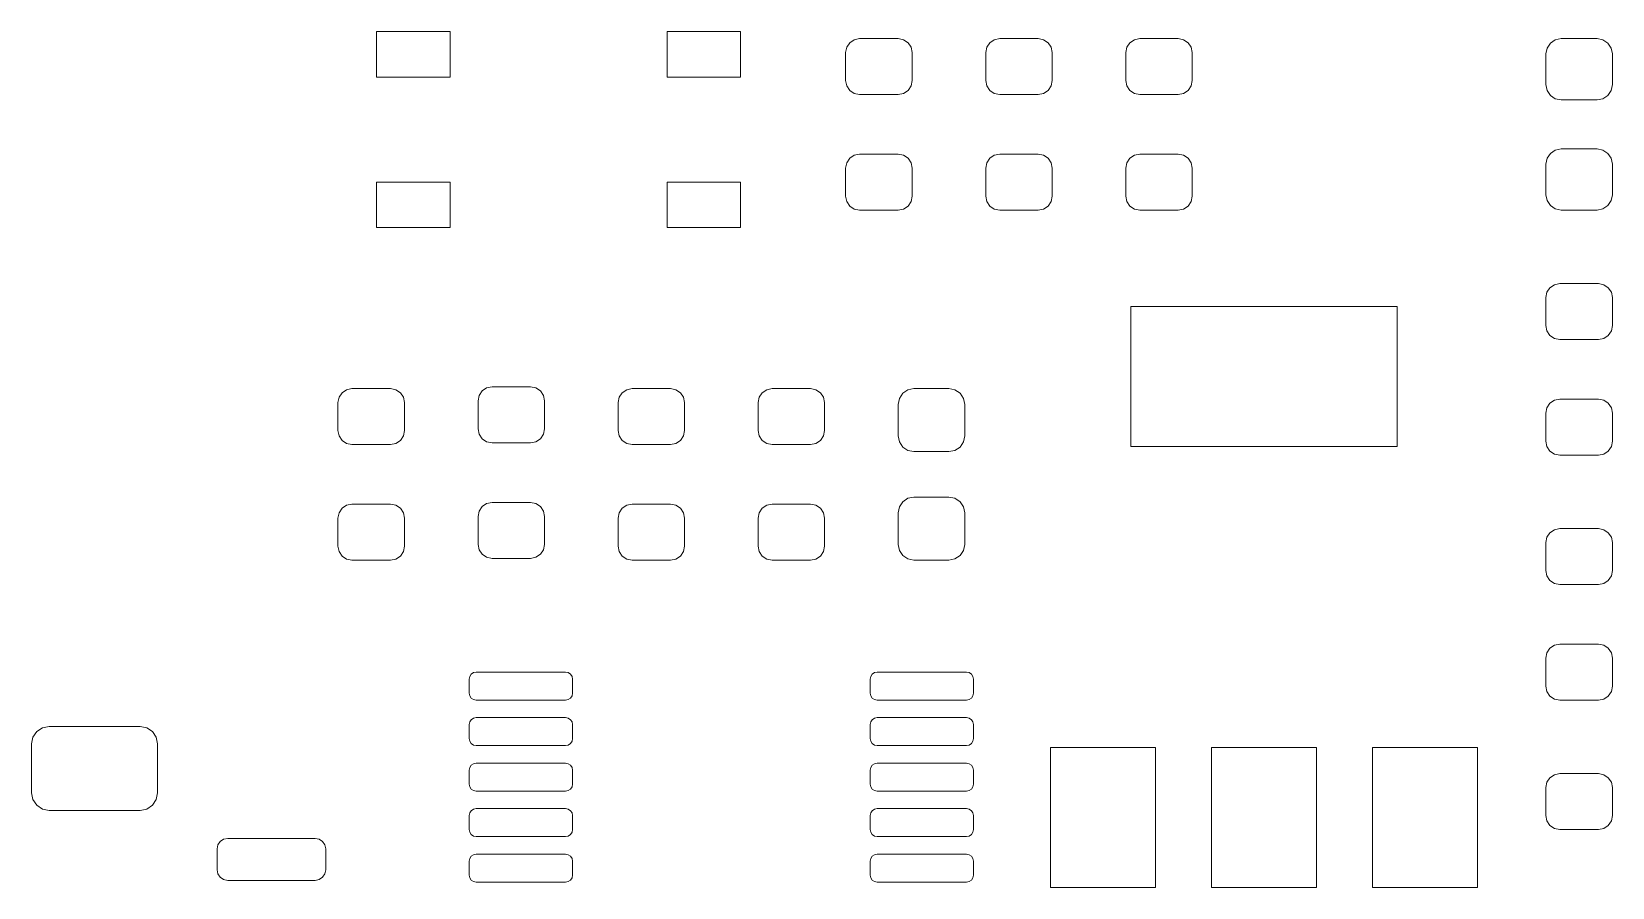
# Model space of a CAD drawing. Header units: millimetres. Extents: x 79 to 225, y -125 to -71.
# Drawn here: x 103.4 to 125.98, y -112.89 to -100.67 of the extents above; entities that cross this region are included whole.
import ezdxf

# ---------------------------------------------------------------- set-up
doc = ezdxf.new("R2010")
doc.units = ezdxf.units.MM
doc.layers.get('0').update_dxf_attribs({"lineweight": 25, "true_color": 0xffffff})
doc.layers.add('BLACK', color=7, linetype='Continuous', lineweight=5, true_color=0xffffff)

# ---------------------------------------------------------------- blocks, each defined once
blk = doc.blocks.new('m-link-plus-F_Paste')
at = {"layer": 'BLACK', "linetype": 'Continuous'}
for p, q in [((84.325, -71.325), (84.325, -70.675)), ((84.325, -70.675), (85.375, -70.675)), ((85.375, -70.675), (85.375, -71.325)), ((88.475, -71.325), (88.475, -70.675)), ((88.475, -70.675), (89.525, -70.675)), ((89.525, -70.675), (89.525, -71.325)), ((91.0402, -70.8985), (91.0836, -70.8336)), ((91.0836, -70.8336), (91.1485, -70.7902)), ((91.1485, -70.7902), (91.225, -70.775)), ((91.225, -70.775), (91.775, -70.775)), ((91.775, -70.775), (91.8515, -70.7902)), ((91.8515, -70.7902), (91.9164, -70.8336)), ((91.9164, -70.8336), (91.9598, -70.8985)), ((93.0402, -70.8985), (93.0836, -70.8336)), ((93.0836, -70.8336), (93.1485, -70.7902)), ((93.1485, -70.7902), (93.225, -70.775)), ((93.225, -70.775), (93.775, -70.775)), ((93.775, -70.775), (93.8515, -70.7902)), ((93.8515, -70.7902), (93.9164, -70.8336)), ((93.9164, -70.8336), (93.9598, -70.8985)), ((95.0402, -70.8985), (95.0836, -70.8336)), ((95.0836, -70.8336), (95.1485, -70.7902)), ((95.1485, -70.7902), (95.225, -70.775)), ((95.225, -70.775), (95.775, -70.775)), ((95.775, -70.775), (95.8515, -70.7902)), ((95.8515, -70.7902), (95.9164, -70.8336)), ((95.9164, -70.8336), (95.9598, -70.8985)), ((101.042, -70.91), (101.089, -70.8391)), ((101.089, -70.8391), (101.16, -70.7917)), ((101.16, -70.7917), (101.244, -70.775)), ((101.244, -70.775), (101.756, -70.775)), ((101.756, -70.775), (101.84, -70.7917)), ((101.84, -70.7917), (101.911, -70.8391)), ((101.911, -70.8391), (101.958, -70.91)), ((91.025, -70.975), (91.0402, -70.8985)), ((91.025, -71.375), (91.025, -70.975)), ((91.9598, -70.8985), (91.975, -70.975)), ((91.975, -70.975), (91.975, -71.375)), ((93.025, -70.975), (93.0402, -70.8985)), ((93.025, -71.375), (93.025, -70.975)), ((93.9598, -70.8985), (93.975, -70.975)), ((93.975, -70.975), (93.975, -71.375)), ((95.025, -70.975), (95.0402, -70.8985)), ((95.025, -71.375), (95.025, -70.975)), ((95.9598, -70.8985), (95.975, -70.975)), ((95.975, -70.975), (95.975, -71.375)), ((101.025, -70.9937), (101.042, -70.91)), ((101.025, -71.4312), (101.025, -70.9937)), ((101.958, -70.91), (101.975, -70.9937)), ((101.975, -70.9937), (101.975, -71.4312)), ((85.375, -71.325), (84.325, -71.325)), ((89.525, -71.325), (88.475, -71.325)), ((91.0402, -71.4515), (91.025, -71.375)), ((91.0836, -71.5164), (91.0402, -71.4515)), ((91.1485, -71.5598), (91.0836, -71.5164)), ((91.225, -71.575), (91.1485, -71.5598)), ((91.8515, -71.5598), (91.775, -71.575)), ((91.9164, -71.5164), (91.8515, -71.5598)), ((91.9598, -71.4515), (91.9164, -71.5164)), ((91.975, -71.375), (91.9598, -71.4515)), ((93.0402, -71.4515), (93.025, -71.375)), ((93.0836, -71.5164), (93.0402, -71.4515)), ((93.1485, -71.5598), (93.0836, -71.5164)), ((93.225, -71.575), (93.1485, -71.5598)), ((93.8515, -71.5598), (93.775, -71.575)), ((93.9164, -71.5164), (93.8515, -71.5598)), ((93.9598, -71.4515), (93.9164, -71.5164)), ((93.975, -71.375), (93.9598, -71.4515)), ((95.0402, -71.4515), (95.025, -71.375)), ((95.0836, -71.5164), (95.0402, -71.4515)), ((95.1485, -71.5598), (95.0836, -71.5164)), ((95.225, -71.575), (95.1485, -71.5598)), ((95.8515, -71.5598), (95.775, -71.575)), ((95.9164, -71.5164), (95.8515, -71.5598)), ((95.9598, -71.4515), (95.9164, -71.5164)), ((95.975, -71.375), (95.9598, -71.4515)), ((101.042, -71.515), (101.025, -71.4312)), ((101.089, -71.5859), (101.042, -71.515)), ((101.958, -71.515), (101.911, -71.5859)), ((101.975, -71.4312), (101.958, -71.515)), ((91.775, -71.575), (91.225, -71.575)), ((93.775, -71.575), (93.225, -71.575)), ((95.775, -71.575), (95.225, -71.575)), ((101.16, -71.6333), (101.089, -71.5859)), ((101.244, -71.65), (101.16, -71.6333)), ((101.756, -71.65), (101.244, -71.65)), ((101.84, -71.6333), (101.756, -71.65)), ((101.911, -71.5859), (101.84, -71.6333)), ((91.0836, -72.4836), (91.1485, -72.4402)), ((91.1485, -72.4402), (91.225, -72.425)), ((91.225, -72.425), (91.775, -72.425)), ((91.775, -72.425), (91.8515, -72.4402)), ((91.8515, -72.4402), (91.9164, -72.4836)), ((93.0836, -72.4836), (93.1485, -72.4402)), ((93.1485, -72.4402), (93.225, -72.425)), ((93.225, -72.425), (93.775, -72.425)), ((93.775, -72.425), (93.8515, -72.4402)), ((93.8515, -72.4402), (93.9164, -72.4836)), ((95.0836, -72.4836), (95.1485, -72.4402)), ((95.1485, -72.4402), (95.225, -72.425)), ((95.225, -72.425), (95.775, -72.425)), ((95.775, -72.425), (95.8515, -72.4402)), ((95.8515, -72.4402), (95.9164, -72.4836)), ((101.042, -72.485), (101.089, -72.4141)), ((101.089, -72.4141), (101.16, -72.3667)), ((101.16, -72.3667), (101.244, -72.35)), ((101.244, -72.35), (101.756, -72.35)), ((101.756, -72.35), (101.84, -72.3667)), ((101.84, -72.3667), (101.911, -72.4141)), ((101.911, -72.4141), (101.958, -72.485)), ((91.025, -72.625), (91.0402, -72.5485)), ((91.025, -73.025), (91.025, -72.625)), ((91.0402, -72.5485), (91.0836, -72.4836)), ((91.9164, -72.4836), (91.9598, -72.5485)), ((91.9598, -72.5485), (91.975, -72.625)), ((91.975, -72.625), (91.975, -73.025)), ((93.025, -72.625), (93.0402, -72.5485)), ((93.025, -73.025), (93.025, -72.625)), ((93.0402, -72.5485), (93.0836, -72.4836)), ((93.9164, -72.4836), (93.9598, -72.5485)), ((93.9598, -72.5485), (93.975, -72.625)), ((93.975, -72.625), (93.975, -73.025)), ((95.025, -72.625), (95.0402, -72.5485)), ((95.025, -73.025), (95.025, -72.625)), ((95.0402, -72.5485), (95.0836, -72.4836)), ((95.9164, -72.4836), (95.9598, -72.5485)), ((95.9598, -72.5485), (95.975, -72.625)), ((95.975, -72.625), (95.975, -73.025)), ((101.025, -72.5687), (101.042, -72.485)), ((101.025, -73.0062), (101.025, -72.5687)), ((101.958, -72.485), (101.975, -72.5687)), ((101.975, -72.5687), (101.975, -73.0062)), ((84.325, -73.475), (84.325, -72.825)), ((84.325, -72.825), (85.375, -72.825)), ((85.375, -72.825), (85.375, -73.475)), ((88.475, -73.475), (88.475, -72.825)), ((88.475, -72.825), (89.525, -72.825)), ((89.525, -72.825), (89.525, -73.475)), ((91.0402, -73.1015), (91.025, -73.025)), ((91.0836, -73.1664), (91.0402, -73.1015)), ((91.9598, -73.1015), (91.9164, -73.1664)), ((91.975, -73.025), (91.9598, -73.1015)), ((93.0402, -73.1015), (93.025, -73.025)), ((93.0836, -73.1664), (93.0402, -73.1015)), ((93.9598, -73.1015), (93.9164, -73.1664)), ((93.975, -73.025), (93.9598, -73.1015)), ((95.0402, -73.1015), (95.025, -73.025)), ((95.0836, -73.1664), (95.0402, -73.1015)), ((95.9598, -73.1015), (95.9164, -73.1664)), ((95.975, -73.025), (95.9598, -73.1015)), ((101.042, -73.09), (101.025, -73.0062)), ((101.089, -73.1609), (101.042, -73.09)), ((101.958, -73.09), (101.911, -73.1609)), ((101.975, -73.0062), (101.958, -73.09)), ((91.1485, -73.2098), (91.0836, -73.1664)), ((91.225, -73.225), (91.1485, -73.2098)), ((91.775, -73.225), (91.225, -73.225)), ((91.8515, -73.2098), (91.775, -73.225)), ((91.9164, -73.1664), (91.8515, -73.2098)), ((93.1485, -73.2098), (93.0836, -73.1664)), ((93.225, -73.225), (93.1485, -73.2098)), ((93.775, -73.225), (93.225, -73.225)), ((93.8515, -73.2098), (93.775, -73.225)), ((93.9164, -73.1664), (93.8515, -73.2098)), ((95.1485, -73.2098), (95.0836, -73.1664)), ((95.225, -73.225), (95.1485, -73.2098)), ((95.775, -73.225), (95.225, -73.225)), ((95.8515, -73.2098), (95.775, -73.225)), ((95.9164, -73.1664), (95.8515, -73.2098)), ((101.16, -73.2083), (101.089, -73.1609)), ((101.244, -73.225), (101.16, -73.2083)), ((101.756, -73.225), (101.244, -73.225)), ((101.84, -73.2083), (101.756, -73.225)), ((101.911, -73.1609), (101.84, -73.2083)), ((85.375, -73.475), (84.325, -73.475)), ((89.525, -73.475), (88.475, -73.475)), ((101.025, -74.475), (101.04, -74.3985)), ((101.025, -74.875), (101.025, -74.475)), ((101.04, -74.3985), (101.084, -74.3336)), ((101.084, -74.3336), (101.148, -74.2902)), ((101.148, -74.2902), (101.225, -74.275)), ((101.225, -74.275), (101.775, -74.275)), ((101.775, -74.275), (101.852, -74.2902)), ((101.852, -74.2902), (101.916, -74.3336)), ((101.916, -74.3336), (101.96, -74.3985)), ((101.96, -74.3985), (101.975, -74.475)), ((101.975, -74.475), (101.975, -74.875)), ((95.1, -76.6), (95.1, -74.6)), ((95.1, -74.6), (98.9, -74.6)), ((98.9, -74.6), (98.9, -76.6)), ((101.04, -74.9515), (101.025, -74.875)), ((101.975, -74.875), (101.96, -74.9515)), ((101.084, -75.0164), (101.04, -74.9515)), ((101.148, -75.0598), (101.084, -75.0164)), ((101.225, -75.075), (101.148, -75.0598)), ((101.775, -75.075), (101.225, -75.075)), ((101.852, -75.0598), (101.775, -75.075)), ((101.916, -75.0164), (101.852, -75.0598)), ((101.96, -74.9515), (101.916, -75.0164)), ((83.7902, -75.8985), (83.8336, -75.8336)), ((83.8336, -75.8336), (83.8985, -75.7902)), ((83.8985, -75.7902), (83.975, -75.775)), ((83.975, -75.775), (84.525, -75.775)), ((84.525, -75.775), (84.6015, -75.7902)), ((84.6015, -75.7902), (84.6664, -75.8336)), ((84.6664, -75.8336), (84.7098, -75.8985)), ((85.7902, -75.8735), (85.8336, -75.8086)), ((85.8336, -75.8086), (85.8985, -75.7652)), ((85.8985, -75.7652), (85.975, -75.75)), ((85.975, -75.75), (86.525, -75.75)), ((86.525, -75.75), (86.6015, -75.7652)), ((86.6015, -75.7652), (86.6664, -75.8086)), ((86.6664, -75.8086), (86.7098, -75.8735)), ((87.7902, -75.8985), (87.8336, -75.8336)), ((87.8336, -75.8336), (87.8985, -75.7902)), ((87.8985, -75.7902), (87.975, -75.775)), ((87.975, -75.775), (88.525, -75.775)), ((88.525, -75.775), (88.6015, -75.7902)), ((88.6015, -75.7902), (88.6664, -75.8336)), ((88.6664, -75.8336), (88.7098, -75.8985)), ((89.7902, -75.8985), (89.8336, -75.8336)), ((89.8336, -75.8336), (89.8985, -75.7902)), ((89.8985, -75.7902), (89.975, -75.775)), ((89.975, -75.775), (90.525, -75.775)), ((90.525, -75.775), (90.6015, -75.7902)), ((90.6015, -75.7902), (90.6664, -75.8336)), ((90.6664, -75.8336), (90.7098, -75.8985)), ((91.7921, -75.9139), (91.8409, -75.8409)), ((91.8409, -75.8409), (91.9139, -75.7921)), ((91.9139, -75.7921), (92, -75.775)), ((92, -75.775), (92.5, -75.775)), ((92.5, -75.775), (92.5861, -75.7921)), ((92.5861, -75.7921), (92.6591, -75.8409)), ((92.6591, -75.8409), (92.7079, -75.9139)), ((83.775, -75.975), (83.7902, -75.8985)), ((83.775, -76.375), (83.775, -75.975)), ((84.7098, -75.8985), (84.725, -75.975)), ((84.725, -75.975), (84.725, -76.375)), ((85.775, -75.95), (85.7902, -75.8735)), ((85.775, -76.35), (85.775, -75.95)), ((86.7098, -75.8735), (86.725, -75.95)), ((86.725, -75.95), (86.725, -76.35)), ((87.775, -75.975), (87.7902, -75.8985)), ((87.775, -76.375), (87.775, -75.975)), ((88.7098, -75.8985), (88.725, -75.975)), ((88.725, -75.975), (88.725, -76.375)), ((89.775, -75.975), (89.7902, -75.8985)), ((89.775, -76.375), (89.775, -75.975)), ((90.7098, -75.8985), (90.725, -75.975)), ((90.725, -75.975), (90.725, -76.375)), ((91.775, -76), (91.7921, -75.9139)), ((91.775, -76.45), (91.775, -76)), ((92.7079, -75.9139), (92.725, -76)), ((92.725, -76), (92.725, -76.45)), ((101.025, -76.125), (101.04, -76.0485)), ((101.04, -76.0485), (101.084, -75.9836)), ((101.084, -75.9836), (101.148, -75.9402)), ((101.148, -75.9402), (101.225, -75.925)), ((101.225, -75.925), (101.775, -75.925)), ((101.775, -75.925), (101.852, -75.9402)), ((101.852, -75.9402), (101.916, -75.9836)), ((101.916, -75.9836), (101.96, -76.0485)), ((101.96, -76.0485), (101.975, -76.125)), ((101.025, -76.525), (101.025, -76.125)), ((101.975, -76.125), (101.975, -76.525)), ((83.7902, -76.4515), (83.775, -76.375)), ((83.8336, -76.5164), (83.7902, -76.4515)), ((83.8985, -76.5598), (83.8336, -76.5164)), ((84.6664, -76.5164), (84.6015, -76.5598)), ((84.7098, -76.4515), (84.6664, -76.5164)), ((84.725, -76.375), (84.7098, -76.4515)), ((85.7902, -76.4265), (85.775, -76.35)), ((85.8336, -76.4914), (85.7902, -76.4265)), ((85.8985, -76.5348), (85.8336, -76.4914)), ((86.6664, -76.4914), (86.6015, -76.5348)), ((86.7098, -76.4265), (86.6664, -76.4914)), ((86.725, -76.35), (86.7098, -76.4265)), ((87.7902, -76.4515), (87.775, -76.375)), ((87.8336, -76.5164), (87.7902, -76.4515)), ((87.8985, -76.5598), (87.8336, -76.5164)), ((88.6664, -76.5164), (88.6015, -76.5598)), ((88.7098, -76.4515), (88.6664, -76.5164)), ((88.725, -76.375), (88.7098, -76.4515)), ((89.7902, -76.4515), (89.775, -76.375)), ((89.8336, -76.5164), (89.7902, -76.4515)), ((89.8985, -76.5598), (89.8336, -76.5164)), ((90.6664, -76.5164), (90.6015, -76.5598)), ((90.7098, -76.4515), (90.6664, -76.5164)), ((90.725, -76.375), (90.7098, -76.4515)), ((91.7921, -76.5361), (91.775, -76.45)), ((92.725, -76.45), (92.7079, -76.5361)), ((101.04, -76.6015), (101.025, -76.525)), ((101.975, -76.525), (101.96, -76.6015)), ((83.975, -76.575), (83.8985, -76.5598)), ((84.525, -76.575), (83.975, -76.575)), ((84.6015, -76.5598), (84.525, -76.575)), ((85.975, -76.55), (85.8985, -76.5348)), ((86.525, -76.55), (85.975, -76.55)), ((86.6015, -76.5348), (86.525, -76.55)), ((87.975, -76.575), (87.8985, -76.5598)), ((88.525, -76.575), (87.975, -76.575)), ((88.6015, -76.5598), (88.525, -76.575)), ((89.975, -76.575), (89.8985, -76.5598)), ((90.525, -76.575), (89.975, -76.575)), ((90.6015, -76.5598), (90.525, -76.575)), ((91.8409, -76.6091), (91.7921, -76.5361)), ((91.9139, -76.6579), (91.8409, -76.6091)), ((92, -76.675), (91.9139, -76.6579)), ((92.5, -76.675), (92, -76.675)), ((92.5861, -76.6579), (92.5, -76.675)), ((92.6591, -76.6091), (92.5861, -76.6579)), ((92.7079, -76.5361), (92.6591, -76.6091)), ((98.9, -76.6), (95.1, -76.6)), ((101.084, -76.6664), (101.04, -76.6015)), ((101.148, -76.7098), (101.084, -76.6664)), ((101.225, -76.725), (101.148, -76.7098)), ((101.775, -76.725), (101.225, -76.725)), ((101.852, -76.7098), (101.775, -76.725)), ((101.916, -76.6664), (101.852, -76.7098)), ((101.96, -76.6015), (101.916, -76.6664)), ((83.8985, -77.4402), (83.975, -77.425)), ((83.975, -77.425), (84.525, -77.425)), ((84.525, -77.425), (84.6015, -77.4402)), ((85.8336, -77.4586), (85.8985, -77.4152)), ((85.8985, -77.4152), (85.975, -77.4)), ((85.975, -77.4), (86.525, -77.4)), ((86.525, -77.4), (86.6015, -77.4152)), ((86.6015, -77.4152), (86.6664, -77.4586)), ((87.8985, -77.4402), (87.975, -77.425)), ((87.975, -77.425), (88.525, -77.425)), ((88.525, -77.425), (88.6015, -77.4402)), ((89.8985, -77.4402), (89.975, -77.425)), ((89.975, -77.425), (90.525, -77.425)), ((90.525, -77.425), (90.6015, -77.4402)), ((91.7921, -77.4639), (91.8409, -77.3909)), ((91.8409, -77.3909), (91.9139, -77.3421)), ((91.9139, -77.3421), (92, -77.325)), ((92, -77.325), (92.5, -77.325)), ((92.5, -77.325), (92.5861, -77.3421)), ((92.5861, -77.3421), (92.6591, -77.3909)), ((92.6591, -77.3909), (92.7079, -77.4639)), ((83.775, -77.625), (83.7902, -77.5485)), ((83.775, -78.025), (83.775, -77.625)), ((83.7902, -77.5485), (83.8336, -77.4836)), ((83.8336, -77.4836), (83.8985, -77.4402)), ((84.6015, -77.4402), (84.6664, -77.4836)), ((84.6664, -77.4836), (84.7098, -77.5485)), ((84.7098, -77.5485), (84.725, -77.625)), ((84.725, -77.625), (84.725, -78.025)), ((85.775, -77.6), (85.7902, -77.5235)), ((85.775, -78), (85.775, -77.6)), ((85.7902, -77.5235), (85.8336, -77.4586)), ((86.6664, -77.4586), (86.7098, -77.5235)), ((86.7098, -77.5235), (86.725, -77.6)), ((86.725, -77.6), (86.725, -78)), ((87.775, -77.625), (87.7902, -77.5485)), ((87.775, -78.025), (87.775, -77.625)), ((87.7902, -77.5485), (87.8336, -77.4836)), ((87.8336, -77.4836), (87.8985, -77.4402)), ((88.6015, -77.4402), (88.6664, -77.4836)), ((88.6664, -77.4836), (88.7098, -77.5485)), ((88.7098, -77.5485), (88.725, -77.625)), ((88.725, -77.625), (88.725, -78.025)), ((89.775, -77.625), (89.7902, -77.5485)), ((89.775, -78.025), (89.775, -77.625)), ((89.7902, -77.5485), (89.8336, -77.4836)), ((89.8336, -77.4836), (89.8985, -77.4402)), ((90.6015, -77.4402), (90.6664, -77.4836)), ((90.6664, -77.4836), (90.7098, -77.5485)), ((90.7098, -77.5485), (90.725, -77.625)), ((90.725, -77.625), (90.725, -78.025)), ((91.775, -77.55), (91.7921, -77.4639)), ((91.775, -78), (91.775, -77.55)), ((92.7079, -77.4639), (92.725, -77.55)), ((92.725, -77.55), (92.725, -78)), ((101.04, -77.8985), (101.084, -77.8336)), ((101.084, -77.8336), (101.148, -77.7902)), ((101.148, -77.7902), (101.225, -77.775)), ((101.225, -77.775), (101.775, -77.775)), ((101.775, -77.775), (101.852, -77.7902)), ((101.852, -77.7902), (101.916, -77.8336)), ((101.916, -77.8336), (101.96, -77.8985)), ((83.7902, -78.1015), (83.775, -78.025)), ((83.8336, -78.1664), (83.7902, -78.1015)), ((84.7098, -78.1015), (84.6664, -78.1664)), ((84.725, -78.025), (84.7098, -78.1015)), ((85.7902, -78.0765), (85.775, -78)), ((85.8336, -78.1414), (85.7902, -78.0765)), ((86.7098, -78.0765), (86.6664, -78.1414)), ((86.725, -78), (86.7098, -78.0765)), ((87.7902, -78.1015), (87.775, -78.025)), ((87.8336, -78.1664), (87.7902, -78.1015)), ((88.7098, -78.1015), (88.6664, -78.1664)), ((88.725, -78.025), (88.7098, -78.1015)), ((89.7902, -78.1015), (89.775, -78.025)), ((89.8336, -78.1664), (89.7902, -78.1015)), ((90.7098, -78.1015), (90.6664, -78.1664)), ((90.725, -78.025), (90.7098, -78.1015)), ((91.7921, -78.0861), (91.775, -78)), ((91.8409, -78.1591), (91.7921, -78.0861)), ((92.7079, -78.0861), (92.6591, -78.1591)), ((92.725, -78), (92.7079, -78.0861)), ((101.025, -77.975), (101.04, -77.8985)), ((101.025, -78.375), (101.025, -77.975)), ((101.96, -77.8985), (101.975, -77.975)), ((101.975, -77.975), (101.975, -78.375)), ((83.8985, -78.2098), (83.8336, -78.1664)), ((83.975, -78.225), (83.8985, -78.2098)), ((84.525, -78.225), (83.975, -78.225)), ((84.6015, -78.2098), (84.525, -78.225)), ((84.6664, -78.1664), (84.6015, -78.2098)), ((85.8985, -78.1848), (85.8336, -78.1414)), ((85.975, -78.2), (85.8985, -78.1848)), ((86.525, -78.2), (85.975, -78.2)), ((86.6015, -78.1848), (86.525, -78.2)), ((86.6664, -78.1414), (86.6015, -78.1848)), ((87.8985, -78.2098), (87.8336, -78.1664)), ((87.975, -78.225), (87.8985, -78.2098)), ((88.525, -78.225), (87.975, -78.225)), ((88.6015, -78.2098), (88.525, -78.225)), ((88.6664, -78.1664), (88.6015, -78.2098)), ((89.8985, -78.2098), (89.8336, -78.1664)), ((89.975, -78.225), (89.8985, -78.2098)), ((90.525, -78.225), (89.975, -78.225)), ((90.6015, -78.2098), (90.525, -78.225)), ((90.6664, -78.1664), (90.6015, -78.2098)), ((91.9139, -78.2079), (91.8409, -78.1591)), ((92, -78.225), (91.9139, -78.2079)), ((92.5, -78.225), (92, -78.225)), ((92.5861, -78.2079), (92.5, -78.225)), ((92.6591, -78.1591), (92.5861, -78.2079)), ((101.04, -78.4515), (101.025, -78.375)), ((101.084, -78.5164), (101.04, -78.4515)), ((101.148, -78.5598), (101.084, -78.5164)), ((101.225, -78.575), (101.148, -78.5598)), ((101.852, -78.5598), (101.775, -78.575)), ((101.916, -78.5164), (101.852, -78.5598)), ((101.96, -78.4515), (101.916, -78.5164)), ((101.975, -78.375), (101.96, -78.4515)), ((101.775, -78.575), (101.225, -78.575)), ((101.084, -79.4836), (101.148, -79.4402)), ((101.148, -79.4402), (101.225, -79.425)), ((101.225, -79.425), (101.775, -79.425)), ((101.775, -79.425), (101.852, -79.4402)), ((101.852, -79.4402), (101.916, -79.4836)), ((101.025, -79.625), (101.04, -79.5485)), ((101.025, -80.025), (101.025, -79.625)), ((101.04, -79.5485), (101.084, -79.4836)), ((101.916, -79.4836), (101.96, -79.5485)), ((101.96, -79.5485), (101.975, -79.625)), ((101.975, -79.625), (101.975, -80.025)), ((85.65, -79.925), (85.6576, -79.8867)), ((85.6576, -79.8867), (85.6793, -79.8543)), ((85.6793, -79.8543), (85.7117, -79.8326)), ((85.7117, -79.8326), (85.75, -79.825)), ((85.75, -79.825), (87.025, -79.825)), ((87.025, -79.825), (87.0633, -79.8326)), ((87.0633, -79.8326), (87.0957, -79.8543)), ((87.0957, -79.8543), (87.1174, -79.8867)), ((87.1174, -79.8867), (87.125, -79.925)), ((91.375, -79.925), (91.3826, -79.8867)), ((91.3826, -79.8867), (91.4043, -79.8543)), ((91.4043, -79.8543), (91.4367, -79.8326)), ((91.4367, -79.8326), (91.475, -79.825)), ((91.475, -79.825), (92.75, -79.825)), ((92.75, -79.825), (92.7883, -79.8326)), ((92.7883, -79.8326), (92.8207, -79.8543)), ((92.8207, -79.8543), (92.8424, -79.8867)), ((92.8424, -79.8867), (92.85, -79.925)), ((85.65, -80.125), (85.65, -79.925)), ((85.6576, -80.1633), (85.65, -80.125)), ((87.125, -80.125), (87.1174, -80.1633)), ((87.125, -79.925), (87.125, -80.125)), ((91.375, -80.125), (91.375, -79.925)), ((91.3826, -80.1633), (91.375, -80.125)), ((92.85, -80.125), (92.8424, -80.1633)), ((92.85, -79.925), (92.85, -80.125)), ((101.04, -80.1015), (101.025, -80.025)), ((101.084, -80.1664), (101.04, -80.1015)), ((101.96, -80.1015), (101.916, -80.1664)), ((101.975, -80.025), (101.96, -80.1015)), ((85.6793, -80.1957), (85.6576, -80.1633)), ((85.7117, -80.2174), (85.6793, -80.1957)), ((85.75, -80.225), (85.7117, -80.2174)), ((87.025, -80.225), (85.75, -80.225)), ((87.0633, -80.2174), (87.025, -80.225)), ((87.0957, -80.1957), (87.0633, -80.2174)), ((87.1174, -80.1633), (87.0957, -80.1957)), ((91.4043, -80.1957), (91.3826, -80.1633)), ((91.4367, -80.2174), (91.4043, -80.1957)), ((91.475, -80.225), (91.4367, -80.2174)), ((92.75, -80.225), (91.475, -80.225)), ((92.7883, -80.2174), (92.75, -80.225)), ((92.8207, -80.1957), (92.7883, -80.2174)), ((92.8424, -80.1633), (92.8207, -80.1957)), ((101.148, -80.2098), (101.084, -80.1664)), ((101.225, -80.225), (101.148, -80.2098)), ((101.775, -80.225), (101.225, -80.225)), ((101.852, -80.2098), (101.775, -80.225)), ((101.916, -80.1664), (101.852, -80.2098)), ((85.65, -80.575), (85.6576, -80.5367)), ((85.65, -80.775), (85.65, -80.575)), ((85.6576, -80.5367), (85.6793, -80.5043)), ((85.6793, -80.5043), (85.7117, -80.4826)), ((85.7117, -80.4826), (85.75, -80.475)), ((85.75, -80.475), (87.025, -80.475)), ((87.025, -80.475), (87.0633, -80.4826)), ((87.0633, -80.4826), (87.0957, -80.5043)), ((87.0957, -80.5043), (87.1174, -80.5367)), ((87.1174, -80.5367), (87.125, -80.575)), ((87.125, -80.575), (87.125, -80.775)), ((91.375, -80.575), (91.3826, -80.5367)), ((91.375, -80.775), (91.375, -80.575)), ((91.3826, -80.5367), (91.4043, -80.5043)), ((91.4043, -80.5043), (91.4367, -80.4826)), ((91.4367, -80.4826), (91.475, -80.475)), ((91.475, -80.475), (92.75, -80.475)), ((92.75, -80.475), (92.7883, -80.4826)), ((92.7883, -80.4826), (92.8207, -80.5043)), ((92.8207, -80.5043), (92.8424, -80.5367)), ((92.8424, -80.5367), (92.85, -80.575)), ((92.85, -80.575), (92.85, -80.775)), ((79.4, -80.85), (79.419, -80.7543)), ((79.419, -80.7543), (79.4732, -80.6732)), ((79.4732, -80.6732), (79.5543, -80.619)), ((79.5543, -80.619), (79.65, -80.6)), ((79.65, -80.6), (80.95, -80.6)), ((80.95, -80.6), (81.0457, -80.619)), ((81.0457, -80.619), (81.1268, -80.6732)), ((81.1268, -80.6732), (81.181, -80.7543)), ((81.181, -80.7543), (81.2, -80.85)), ((85.6576, -80.8133), (85.65, -80.775)), ((85.6793, -80.8457), (85.6576, -80.8133)), ((87.1174, -80.8133), (87.0957, -80.8457)), ((87.125, -80.775), (87.1174, -80.8133)), ((91.3826, -80.8133), (91.375, -80.775)), ((91.4043, -80.8457), (91.3826, -80.8133)), ((92.8424, -80.8133), (92.8207, -80.8457)), ((92.85, -80.775), (92.8424, -80.8133)), ((79.4, -81.55), (79.4, -80.85)), ((81.2, -80.85), (81.2, -81.55)), ((85.7117, -80.8674), (85.6793, -80.8457)), ((85.75, -80.875), (85.7117, -80.8674)), ((87.025, -80.875), (85.75, -80.875)), ((87.0633, -80.8674), (87.025, -80.875)), ((87.0957, -80.8457), (87.0633, -80.8674)), ((91.4367, -80.8674), (91.4043, -80.8457)), ((91.475, -80.875), (91.4367, -80.8674)), ((92.75, -80.875), (91.475, -80.875)), ((92.7883, -80.8674), (92.75, -80.875)), ((92.8207, -80.8457), (92.7883, -80.8674)), ((93.95, -82.9), (93.95, -80.9)), ((93.95, -80.9), (95.45, -80.9)), ((95.45, -80.9), (95.45, -82.9)), ((96.25, -82.9), (96.25, -80.9)), ((96.25, -80.9), (97.75, -80.9)), ((97.75, -80.9), (97.75, -82.9)), ((98.55, -82.9), (98.55, -80.9)), ((98.55, -80.9), (100.05, -80.9)), ((100.05, -80.9), (100.05, -82.9)), ((85.65, -81.225), (85.6576, -81.1867)), ((85.65, -81.425), (85.65, -81.225)), ((85.6576, -81.1867), (85.6793, -81.1543)), ((85.6793, -81.1543), (85.7117, -81.1326)), ((85.7117, -81.1326), (85.75, -81.125)), ((85.75, -81.125), (87.025, -81.125)), ((87.025, -81.125), (87.0633, -81.1326)), ((87.0633, -81.1326), (87.0957, -81.1543)), ((87.0957, -81.1543), (87.1174, -81.1867)), ((87.1174, -81.1867), (87.125, -81.225)), ((87.125, -81.225), (87.125, -81.425)), ((91.375, -81.225), (91.3826, -81.1867)), ((91.375, -81.425), (91.375, -81.225)), ((91.3826, -81.1867), (91.4043, -81.1543)), ((91.4043, -81.1543), (91.4367, -81.1326)), ((91.4367, -81.1326), (91.475, -81.125)), ((91.475, -81.125), (92.75, -81.125)), ((92.75, -81.125), (92.7883, -81.1326)), ((92.7883, -81.1326), (92.8207, -81.1543)), ((92.8207, -81.1543), (92.8424, -81.1867)), ((92.8424, -81.1867), (92.85, -81.225)), ((92.85, -81.225), (92.85, -81.425)), ((85.6576, -81.4633), (85.65, -81.425)), ((85.6793, -81.4957), (85.6576, -81.4633)), ((85.7117, -81.5174), (85.6793, -81.4957)), ((87.0957, -81.4957), (87.0633, -81.5174)), ((87.1174, -81.4633), (87.0957, -81.4957)), ((87.125, -81.425), (87.1174, -81.4633)), ((91.3826, -81.4633), (91.375, -81.425)), ((91.4043, -81.4957), (91.3826, -81.4633)), ((91.4367, -81.5174), (91.4043, -81.4957)), ((92.8207, -81.4957), (92.7883, -81.5174)), ((92.8424, -81.4633), (92.8207, -81.4957)), ((92.85, -81.425), (92.8424, -81.4633)), ((101.025, -81.475), (101.04, -81.3985)), ((101.025, -81.875), (101.025, -81.475)), ((101.04, -81.3985), (101.084, -81.3336)), ((101.084, -81.3336), (101.148, -81.2902)), ((101.148, -81.2902), (101.225, -81.275)), ((101.225, -81.275), (101.775, -81.275)), ((101.775, -81.275), (101.852, -81.2902)), ((101.852, -81.2902), (101.916, -81.3336)), ((101.916, -81.3336), (101.96, -81.3985)), ((101.96, -81.3985), (101.975, -81.475)), ((101.975, -81.475), (101.975, -81.875)), ((79.419, -81.6457), (79.4, -81.55)), ((79.4732, -81.7268), (79.419, -81.6457)), ((81.181, -81.6457), (81.1268, -81.7268)), ((81.2, -81.55), (81.181, -81.6457)), ((85.75, -81.525), (85.7117, -81.5174)), ((87.025, -81.525), (85.75, -81.525)), ((87.0633, -81.5174), (87.025, -81.525)), ((91.475, -81.525), (91.4367, -81.5174)), ((92.75, -81.525), (91.475, -81.525)), ((92.7883, -81.5174), (92.75, -81.525)), ((79.5543, -81.781), (79.4732, -81.7268)), ((79.65, -81.8), (79.5543, -81.781)), ((80.95, -81.8), (79.65, -81.8)), ((81.0457, -81.781), (80.95, -81.8)), ((81.1268, -81.7268), (81.0457, -81.781)), ((85.65, -81.875), (85.6576, -81.8367)), ((85.65, -82.075), (85.65, -81.875)), ((85.6576, -81.8367), (85.6793, -81.8043)), ((85.6793, -81.8043), (85.7117, -81.7826)), ((85.7117, -81.7826), (85.75, -81.775)), ((85.75, -81.775), (87.025, -81.775)), ((87.025, -81.775), (87.0633, -81.7826)), ((87.0633, -81.7826), (87.0957, -81.8043)), ((87.0957, -81.8043), (87.1174, -81.8367)), ((87.1174, -81.8367), (87.125, -81.875)), ((87.125, -81.875), (87.125, -82.075)), ((91.375, -81.875), (91.3826, -81.8367)), ((91.375, -82.075), (91.375, -81.875)), ((91.3826, -81.8367), (91.4043, -81.8043)), ((91.4043, -81.8043), (91.4367, -81.7826)), ((91.4367, -81.7826), (91.475, -81.775)), ((91.475, -81.775), (92.75, -81.775)), ((92.75, -81.775), (92.7883, -81.7826)), ((92.7883, -81.7826), (92.8207, -81.8043)), ((92.8207, -81.8043), (92.8424, -81.8367)), ((92.8424, -81.8367), (92.85, -81.875)), ((92.85, -81.875), (92.85, -82.075)), ((101.04, -81.9515), (101.025, -81.875)), ((101.975, -81.875), (101.96, -81.9515)), ((85.6576, -82.1133), (85.65, -82.075)), ((85.6793, -82.1457), (85.6576, -82.1133)), ((85.7117, -82.1674), (85.6793, -82.1457)), ((85.75, -82.175), (85.7117, -82.1674)), ((87.0633, -82.1674), (87.025, -82.175)), ((87.0957, -82.1457), (87.0633, -82.1674)), ((87.1174, -82.1133), (87.0957, -82.1457)), ((87.125, -82.075), (87.1174, -82.1133)), ((91.3826, -82.1133), (91.375, -82.075)), ((91.4043, -82.1457), (91.3826, -82.1133)), ((91.4367, -82.1674), (91.4043, -82.1457)), ((91.475, -82.175), (91.4367, -82.1674)), ((92.7883, -82.1674), (92.75, -82.175)), ((92.8207, -82.1457), (92.7883, -82.1674)), ((92.8424, -82.1133), (92.8207, -82.1457)), ((92.85, -82.075), (92.8424, -82.1133)), ((101.084, -82.0164), (101.04, -81.9515)), ((101.148, -82.0598), (101.084, -82.0164)), ((101.225, -82.075), (101.148, -82.0598)), ((101.775, -82.075), (101.225, -82.075)), ((101.852, -82.0598), (101.775, -82.075)), ((101.916, -82.0164), (101.852, -82.0598)), ((101.96, -81.9515), (101.916, -82.0164)), ((82.05, -82.35), (82.0614, -82.2926)), ((82.05, -82.65), (82.05, -82.35)), ((82.0614, -82.2926), (82.0939, -82.2439)), ((82.0939, -82.2439), (82.1426, -82.2114)), ((82.1426, -82.2114), (82.2, -82.2)), ((82.2, -82.2), (83.45, -82.2)), ((83.45, -82.2), (83.5074, -82.2114)), ((83.5074, -82.2114), (83.5561, -82.2439)), ((83.5561, -82.2439), (83.5886, -82.2926)), ((83.5886, -82.2926), (83.6, -82.35)), ((83.6, -82.35), (83.6, -82.65)), ((87.025, -82.175), (85.75, -82.175)), ((92.75, -82.175), (91.475, -82.175)), ((85.65, -82.525), (85.6576, -82.4867)), ((85.65, -82.725), (85.65, -82.525)), ((85.6576, -82.4867), (85.6793, -82.4543)), ((85.6793, -82.4543), (85.7117, -82.4326)), ((85.7117, -82.4326), (85.75, -82.425)), ((85.75, -82.425), (87.025, -82.425)), ((87.025, -82.425), (87.0633, -82.4326)), ((87.0633, -82.4326), (87.0957, -82.4543)), ((87.0957, -82.4543), (87.1174, -82.4867)), ((87.1174, -82.4867), (87.125, -82.525)), ((87.125, -82.525), (87.125, -82.725)), ((91.375, -82.525), (91.3826, -82.4867)), ((91.375, -82.725), (91.375, -82.525)), ((91.3826, -82.4867), (91.4043, -82.4543)), ((91.4043, -82.4543), (91.4367, -82.4326)), ((91.4367, -82.4326), (91.475, -82.425)), ((91.475, -82.425), (92.75, -82.425)), ((92.75, -82.425), (92.7883, -82.4326)), ((92.7883, -82.4326), (92.8207, -82.4543)), ((92.8207, -82.4543), (92.8424, -82.4867)), ((92.8424, -82.4867), (92.85, -82.525)), ((92.85, -82.525), (92.85, -82.725)), ((82.0614, -82.7074), (82.05, -82.65)), ((82.0939, -82.7561), (82.0614, -82.7074)), ((82.1426, -82.7886), (82.0939, -82.7561)), ((82.2, -82.8), (82.1426, -82.7886)), ((83.45, -82.8), (82.2, -82.8)), ((83.5074, -82.7886), (83.45, -82.8)), ((83.5561, -82.7561), (83.5074, -82.7886)), ((83.5886, -82.7074), (83.5561, -82.7561)), ((83.6, -82.65), (83.5886, -82.7074)), ((85.6576, -82.7633), (85.65, -82.725)), ((85.6793, -82.7957), (85.6576, -82.7633)), ((85.7117, -82.8174), (85.6793, -82.7957)), ((85.75, -82.825), (85.7117, -82.8174)), ((87.025, -82.825), (85.75, -82.825)), ((87.0633, -82.8174), (87.025, -82.825)), ((87.0957, -82.7957), (87.0633, -82.8174)), ((87.1174, -82.7633), (87.0957, -82.7957)), ((87.125, -82.725), (87.1174, -82.7633)), ((91.3826, -82.7633), (91.375, -82.725)), ((91.4043, -82.7957), (91.3826, -82.7633)), ((91.4367, -82.8174), (91.4043, -82.7957)), ((91.475, -82.825), (91.4367, -82.8174)), ((92.75, -82.825), (91.475, -82.825)), ((92.7883, -82.8174), (92.75, -82.825)), ((92.8207, -82.7957), (92.7883, -82.8174)), ((92.8424, -82.7633), (92.8207, -82.7957)), ((92.85, -82.725), (92.8424, -82.7633)), ((95.45, -82.9), (93.95, -82.9)), ((97.75, -82.9), (96.25, -82.9)), ((100.05, -82.9), (98.55, -82.9))]:
    blk.add_line(p, q, dxfattribs=at)

msp = doc.modelspace()

# ---------------------------------------------------------------- block references
msp.add_blockref('m-link-plus-F_Paste', (24.003, -29.9928))

doc.saveas('drawing.dxf')
